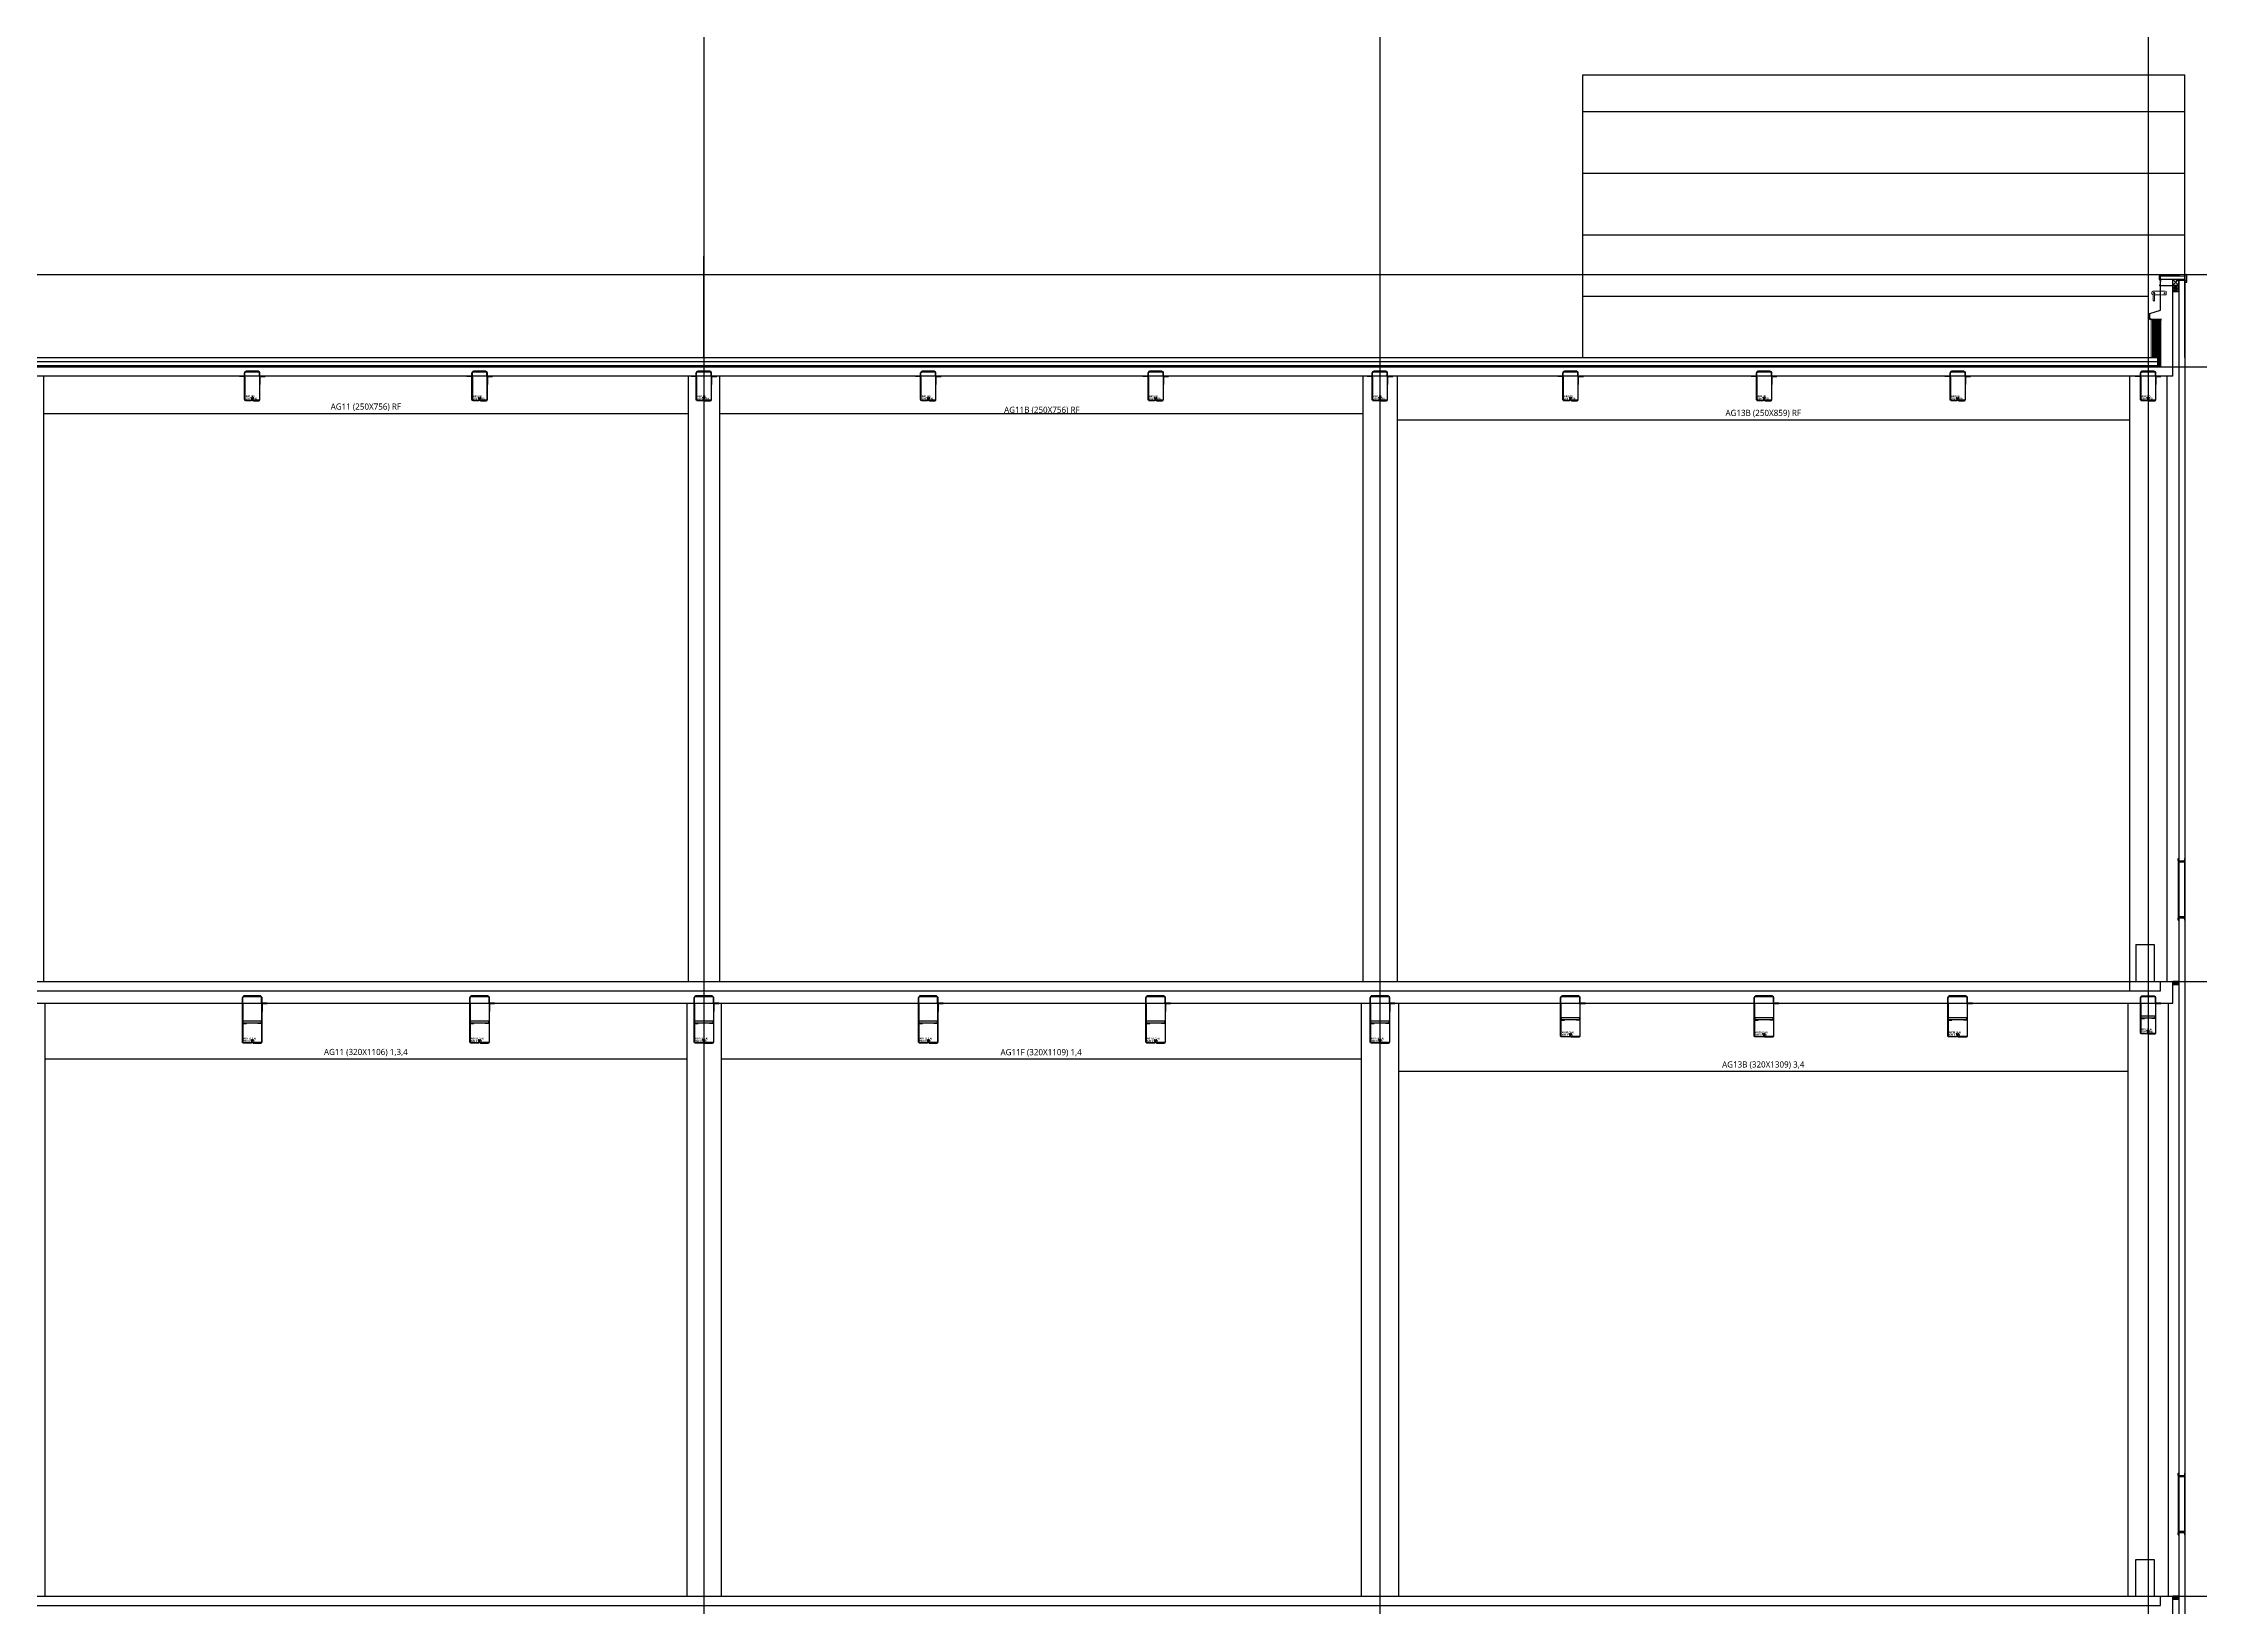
# Model space of a CAD drawing. Header units: millimetres. Extents: x -39468 to 212532, y -94717 to 83483.
# Drawn here: x 62749 to 97858, y 27811 to 53266 of the extents above; entities that cross this region are included whole.
import ezdxf
from ezdxf.enums import TextEntityAlignment as Align

# ---------------------------------------------------------------- set-up
doc = ezdxf.new("R2010")
doc.units = ezdxf.units.MM
doc.header["$LTSCALE"] = 300
doc.header["$MEASUREMENT"] = 0
for name, pattern in [('HID', [2, 1.1, -0.9]), ('HIDDEN', [0.375, 0.25, -0.125]), ('XR-단면도$0$HID', [2, 1.1, -0.9]), ('주단면도-1$0$HID', [2, 1.1, -0.9]), ('주단면도-1$0$STD_CENTER', [66, 60, -2, 2, -2])]:
    doc.linetypes.add(name, pattern=pattern)
doc.layers.get('0').update_dxf_attribs({"linetype": 'CONTINUOUS'})
for name, color, linetype in [('##좌굴방지', 6, 'CONTINUOUS'), ('A-CONC-LIN1', 2, 'CONTINUOUS'), ('A-SECT-LOUVER', 4, 'CONTINUOUS'), ('A-SECT-MATR2', 6, 'CONTINUOUS'), ('A-XXXX-SOLD', 252, 'CONTINUOUS'), ('SECT1', 2, 'CONTINUOUS'), ('주단면도-1$0$A-ELEV-LIN3', 8, 'CONTINUOUS'), ('주단면도-1$0$A-FIN-TYP1', 6, 'CONTINUOUS'), ('주단면도-1$0$A-FLOR-GW', 6, 'CONTINUOUS'), ('주단면도-1$0$A-SECT-ELEV', 8, 'CONTINUOUS'), ('주단면도-1$0$A-ST-AXIS-CEN', 252, '주단면도-1$0$STD_CENTER'), ('주단면도-1$0$A-ST-CONC', 2, 'CONTINUOUS'), ('주단면도-1$0$HID', 7, '주단면도-1$0$HID')]:
    doc.layers.add(name, color=color, linetype=linetype)
for name, color, linetype, lineweight in [('A-CONC-LIN2', 7, 'CONTINUOUS', 25), ('A-ELEV-LIN2', 7, 'CONTINUOUS', 25), ('A-SECT-LIN2', 6, 'CONTINUOUS', 20), ('A-WAXM-BLOC', 3, 'CONTINUOUS', 25), ('A-WAXM-PANL', 6, 'CONTINUOUS', 20), ('A-XXXX-COAT', 8, 'CONTINUOUS', 18), ('A-XXXX-FIN2', 6, 'CONTINUOUS', 20), ('A-XXXX-HATC', 8, 'CONTINUOUS', 18), ('A-XXXX-HID', 8, 'HIDDEN', 18), ('A-XXXX-INSL2', 8, 'CONTINUOUS', 18), ('A-XXXX-STL', 3, 'CONTINUOUS', 25), ('A-XXXX-WAT1', 9, 'HID', 20), ('XR-단면도$0$A-DWXK-OPEN', 1, 'XR-단면도$0$HID', 15), ('XR-단면도$0$A-SECT-LIN2', 6, 'CONTINUOUS', 20), ('XR-단면도$0$A-SECT-LIN3', 255, 'CONTINUOUS', 18)]:
    doc.layers.add(name, color=color, linetype=linetype, lineweight=lineweight)
doc.layers.add('A-XXXX-NPLT', color=144, linetype='CONTINUOUS', lineweight=15, plot=False)
doc.layers.add('Defpoint', color=161, linetype='CONTINUOUS', plot=False)
doc.styles.get("Standard").update_dxf_attribs({"font": 'NanumGothicBold.ttf'})
doc.styles.add('맑은고딕', font='malgun.ttf')
pattern_1 = [(45, (-26656.6069, -1604.5902), (-0.25, 0.25), [])]
pattern_2 = [(45, (-26621.6069, -1604.5902), (-0.25, 0.25), [])]
pattern_3 = [(45, (-1421.6069, -6890.6264), (-0.25, 0.25), [])]
pattern_4 = [(45, (-6816.6069, -6884.5902), (-0.25, 0.25), [])]

# ---------------------------------------------------------------- blocks, each defined once
blk = doc.blocks.new('A$C1e6bed7d')
at = {"layer": 'A-SECT-LOUVER'}
for p, q in [((-18, -1380), (-18, -487)), ((89, -1380), (89, -487))]:
    blk.add_line(p, q, dxfattribs=at)
for points in [[(0, -468, 0.414214), (1, -467, 0.414214), (0, -467), (-15, -467), (-15, -435, 2.252934), (-17, -436), (-17, -467), (-18, -467), (-18, -487), (-5, -487), (-5, -486), (-4, -487), (8, -487), (9, -486), (9, -487), (35, -487), (62, -487), (62, -486), (62, -487), (75, -487), (75, -486), (76, -487), (89, -487), (89, -468), (94, -468), (94, -434, 0.414214), (94, -433), (90, -433, 0.290922), (90, -434), (87, -439, 1), (89, -440), (91, -435, -0.290922), (91, -435), (92, -435, -0.414214), (93, -435), (93, -467), (71, -467, 0.414214), (70, -467, 0.414214), (71, -468), (87, -468), (87, -478), (75, -478, 0.414214), (74, -479, 0.414214), (75, -480), (87, -480), (87, -485), (35, -485), (-16, -485), (-16, -480), (-4, -480, 0.414214), (-3, -479), (-3, -479), (-3, -479, 0.414214), (-4, -478), (-16, -478), (-16, -468)], [(0, -1399, -0.414214), (1, -1399, -0.414214), (0, -1400), (-15, -1400), (-15, -1432, -2.252934), (-17, -1431), (-17, -1400), (-18, -1400), (-18, -1380), (-5, -1380), (-5, -1381), (-4, -1380), (8, -1380), (9, -1381), (9, -1380), (35, -1380), (62, -1380), (62, -1381), (62, -1380), (75, -1380), (75, -1381), (76, -1380), (89, -1380), (89, -1399), (94, -1399), (94, -1433, -0.414214), (94, -1433), (90, -1433, -0.290922), (90, -1433), (87, -1428, -1), (89, -1427), (91, -1432, 0.290922), (91, -1432), (92, -1432, 0.414214), (93, -1431), (93, -1400), (71, -1400, -0.414214), (70, -1399, -0.414214), (71, -1399), (87, -1399), (87, -1388), (75, -1388, -0.414214), (74, -1388, -0.414214), (75, -1387), (87, -1387), (87, -1382), (35, -1382), (-16, -1382), (-16, -1387), (-4, -1387, -0.414214), (-3, -1388), (-3, -1388), (-3, -1388, -0.414214), (-4, -1388), (-16, -1388), (-16, -1399)]]:
    blk.add_lwpolyline(points, format="xyb", close=True, dxfattribs=at)
at = {"layer": 'A-SECT-MATR2'}
for p, q in [((86, -467), (-14, -467)), ((-14, -1400), (86, -1400))]:
    blk.add_line(p, q, dxfattribs=at)
blk = doc.blocks.new('G$C3FEEC3B0')
h = blk.add_hatch()
h.set_pattern_fill('ANSI31', color=252, scale=0.1, angle=45, style=0)
h.set_pattern_definition(pattern_1)
h.paths.add_polyline_path([(84, 495), (84, 545), (90, 545), (90, 495)])
h = blk.add_hatch()
h.set_pattern_fill('ANSI31', color=252, scale=0.1, angle=45, style=0)
h.set_pattern_definition(pattern_1)
h.paths.add_polyline_path([(184, 610), (234, 610), (234, 604), (184, 604)])
h = blk.add_hatch()
h.set_pattern_fill('ANSI31', color=252, scale=0.1, angle=45, style=0)
h.set_pattern_definition(pattern_1)
h.paths.add_polyline_path([(334, 495), (334, 545), (328, 545), (328, 495)])
at = {"layer": '##좌굴방지'}
for points in [[(328, 253), (90, 253), (90, 247), (150, 247), (150, 253)], [(98, 253), (98, 293), (320, 293), (320, 253)], [(328, 253), (328, 247), (268, 247), (268, 253)]]:
    blk.add_lwpolyline(points, dxfattribs=at)
at = {"color": 2, "linetype": 'Continuous'}
for p, q in [((84, 495), (84, 589)), ((84, 495), (90, 495)), ((90, 495), (90, 589)), ((105, 610), (313, 610)), ((105, 604), (313, 604)), ((328, 495), (328, 589)), ((334, 495), (328, 495)), ((334, 495), (334, 589))]:
    blk.add_line(p, q, dxfattribs=at)
at = {"color": 7, "linetype": 'Continuous'}
blk.add_line((84, 475), (84, 365), dxfattribs=at)
at = {"color": 3, "linetype": 'Continuous'}
for p, q in [((109, 610), (109, 616)), ((109, 616), (309, 616)), ((109, 610), (309, 610)), ((309, 610), (309, 616))]:
    blk.add_line(p, q, dxfattribs=at)
at = {"color": 252, "linetype": 'Continuous'}
blk.add_line((346, 500), (334, 500), dxfattribs=at)
at = {"color": 2, "linetype": 'Continuous'}
for points in [[(191, 54), (196, 56), (208, 24, -0.520567), (191, 0), (102, 0, -0.414214), (84, 18), (84, 480, 0.413373), (70, 494), (0, 494), (0, 500), (70, 500, -0.413938), (90, 480), (90, 18, 0.414214), (102, 6), (191, 6, 0.520567), (202, 22)], [(227, 54), (222, 56), (210, 24, 0.520567), (227, 0), (316, 0, 0.414214), (334, 18), (334, 480, -0.413373), (348, 494), (418, 494), (418, 500), (348, 500, 0.413938), (328, 480), (328, 18, -0.414214), (316, 6), (227, 6, -0.520567), (216, 22)]]:
    blk.add_lwpolyline(points, format="xyb", close=True, dxfattribs=at)
for centre, radius, start, end in [((105, 589), 21, 90, 180), ((105, 589), 15, 90, 180), ((313, 589), 21, 0, 90), ((313, 589), 15, 0, 90)]:
    blk.add_arc(centre, radius, start, end, dxfattribs=at)
at = {"layer": 'Defpoint', "linetype": 'Continuous'}
for s, p in [('AG2 (3,4)', (102, 73)), ('320 X 700', (102, 33))]:
    blk.add_text(s, height=30, dxfattribs=at).set_placement(p, align=Align.MIDDLE_LEFT)
blk = doc.blocks.new('G$C51E5C710')
h = blk.add_hatch()
h.set_pattern_fill('ANSI31', color=252, scale=0.1, angle=45, style=0)
h.set_pattern_definition(pattern_2)
h.paths.add_polyline_path([(219, 760), (269, 760), (269, 754), (219, 754)])
h = blk.add_hatch()
h.set_pattern_fill('ANSI31', color=252, scale=0.1, angle=45, style=0)
h.set_pattern_definition(pattern_2)
h.paths.add_polyline_path([(84, 645), (84, 695), (90, 695), (90, 645)])
h = blk.add_hatch()
h.set_pattern_fill('ANSI31', color=252, scale=0.1, angle=45, style=0)
h.set_pattern_definition(pattern_2)
h.paths.add_polyline_path([(404, 645), (404, 695), (398, 695), (398, 645)])
at = {"layer": '##좌굴방지'}
for points in [[(98, 322), (98, 362), (390, 362), (390, 322)], [(398, 322), (90, 322), (90, 316), (150, 316), (150, 322)], [(398, 322), (398, 316), (338, 316), (338, 322)]]:
    blk.add_lwpolyline(points, dxfattribs=at)
at = {"color": 2, "linetype": 'Continuous'}
for p, q in [((84, 645), (84, 739)), ((90, 645), (90, 739)), ((105, 760), (383, 760)), ((105, 754), (383, 754)), ((398, 645), (398, 739)), ((404, 645), (404, 739)), ((84, 645), (90, 645)), ((404, 645), (398, 645))]:
    blk.add_line(p, q, dxfattribs=at)
at = {"color": 3, "linetype": 'Continuous'}
for p, q in [((109, 760), (109, 772)), ((109, 772), (379, 772)), ((109, 760), (379, 760)), ((379, 760), (379, 772))]:
    blk.add_line(p, q, dxfattribs=at)
at = {"color": 7, "linetype": 'Continuous'}
for p, q in [((84, 625), (84, 515)), ((404, 625), (404, 515))]:
    blk.add_line(p, q, dxfattribs=at)
at = {"color": 2, "linetype": 'Continuous'}
for points in [[(226, 54), (231, 56), (243, 24, -0.520567), (226, 0), (102, 0, -0.414214), (84, 18), (84, 630, 0.413373), (70, 644), (0, 644), (0, 650), (70, 650, -0.413938), (90, 630), (90, 18, 0.414214), (102, 6), (226, 6, 0.520567), (237, 22)], [(262, 54), (257, 56), (245, 24, 0.520567), (262, 0), (386, 0, 0.414214), (404, 18), (404, 630, -0.413373), (418, 644), (488, 644), (488, 650), (418, 650, 0.413938), (398, 630), (398, 18, -0.414214), (386, 6), (262, 6, -0.520567), (251, 22)]]:
    blk.add_lwpolyline(points, format="xyb", close=True, dxfattribs=at)
for centre, radius, start, end in [((105, 739), 21, 90, 180), ((105, 739), 15, 90, 180), ((383, 739), 21, 0, 90), ((383, 739), 15, 0, 90)]:
    blk.add_arc(centre, radius, start, end, dxfattribs=at)
at = {"layer": 'Defpoint', "linetype": 'Continuous'}
for s, p in [('AG1 (1,3,4)', (102, 73)), ('320 X 850', (102, 33))]:
    blk.add_text(s, height=30, dxfattribs=at).set_placement(p, align=Align.MIDDLE_LEFT)
blk = doc.blocks.new('G$CB9E1FDCA')
h = blk.add_hatch()
h.set_pattern_fill('ANSI31', color=252, scale=0.1, angle=45, style=0)
h.set_pattern_definition(pattern_2)
h.paths.add_polyline_path([(219, 760), (269, 760), (269, 754), (219, 754)])
h = blk.add_hatch()
h.set_pattern_fill('ANSI31', color=252, scale=0.1, angle=45, style=0)
h.set_pattern_definition(pattern_2)
h.paths.add_polyline_path([(84, 645), (84, 695), (90, 695), (90, 645)])
h = blk.add_hatch()
h.set_pattern_fill('ANSI31', color=252, scale=0.1, angle=45, style=0)
h.set_pattern_definition(pattern_2)
h.paths.add_polyline_path([(404, 645), (404, 695), (398, 695), (398, 645)])
at = {"layer": '##좌굴방지', "elevation": 103000}
for points in [[(98, 322), (98, 362), (390, 362), (390, 322)], [(398, 322), (90, 322), (90, 316), (150, 316), (150, 322)], [(398, 322), (398, 316), (338, 316), (338, 322)]]:
    blk.add_lwpolyline(points, dxfattribs=at)
at = {"color": 2, "linetype": 'Continuous'}
for p, q in [((84, 645, 103000), (84, 739, 103000)), ((90, 645, 103000), (90, 739, 103000)), ((105, 760, 103000), (383, 760, 103000)), ((105, 754, 103000), (383, 754, 103000)), ((398, 645, 103000), (398, 739, 103000)), ((404, 645, 103000), (404, 739, 103000)), ((84, 645, 103000), (90, 645, 103000)), ((404, 645, 103000), (398, 645, 103000))]:
    blk.add_line(p, q, dxfattribs=at)
at = {"color": 3, "linetype": 'Continuous'}
for p, q in [((109, 760, 103000), (109, 772, 103000)), ((109, 772, 103000), (379, 772, 103000)), ((109, 760, 103000), (379, 760, 103000)), ((379, 760, 103000), (379, 772, 103000))]:
    blk.add_line(p, q, dxfattribs=at)
at = {"color": 7, "linetype": 'Continuous'}
for p, q in [((84, 625, 103000), (84, 515, 103000)), ((404, 625, 103000), (404, 515, 103000))]:
    blk.add_line(p, q, dxfattribs=at)
at = {"color": 2, "linetype": 'Continuous', "elevation": 103000}
for points in [[(226, 54), (231, 56), (243, 24, -0.520567), (226, 0), (102, 0, -0.414214), (84, 18), (84, 630, 0.413373), (70, 644), (0, 644), (0, 650), (70, 650, -0.413938), (90, 630), (90, 18, 0.414214), (102, 6), (226, 6, 0.520567), (237, 22)], [(262, 54), (257, 56), (245, 24, 0.520567), (262, 0), (386, 0, 0.414214), (404, 18), (404, 630, -0.413373), (418, 644), (488, 644), (488, 650), (418, 650, 0.413938), (398, 630), (398, 18, -0.414214), (386, 6), (262, 6, -0.520567), (251, 22)]]:
    blk.add_lwpolyline(points, format="xyb", close=True, dxfattribs=at)
at = {"color": 2, "linetype": 'Continuous'}
for centre, radius, start, end in [((105, 739, 103000), 21, 90, 180), ((105, 739, 103000), 15, 90, 180), ((383, 739, 103000), 21, 0, 90), ((383, 739, 103000), 15, 0, 90)]:
    blk.add_arc(centre, radius, start, end, dxfattribs=at)
at = {"layer": 'Defpoint', "linetype": 'Continuous'}
for s, p in [('AB1 (1,3,4)', (102, 73, 103000)), ('320 X 850', (102, 33, 103000))]:
    blk.add_text(s, height=30, dxfattribs=at).set_placement(p, align=Align.MIDDLE_LEFT)
blk = doc.blocks.new('G$C1F69FF1D')
h = blk.add_hatch()
h.set_pattern_fill('ANSI31', color=252, scale=0.1, angle=45, style=0)
h.set_pattern_definition(pattern_3)
h.paths.add_polyline_path([(84, 545), (84, 595), (90, 595), (90, 545)])
h = blk.add_hatch()
h.set_pattern_fill('ANSI31', color=252, scale=0.1, angle=45, style=0)
h.set_pattern_definition(pattern_3)
h.paths.add_polyline_path([(219, 660), (269, 660), (269, 654), (219, 654)])
h = blk.add_hatch()
h.set_pattern_fill('ANSI31', color=252, scale=0.1, angle=45, style=0)
h.set_pattern_definition(pattern_3)
h.paths.add_polyline_path([(404, 545), (404, 595), (398, 595), (398, 545)])
at = {"layer": '##좌굴방지'}
for points in [[(398, 277), (90, 277), (90, 271), (150, 271), (150, 277)], [(98, 277), (98, 317), (390, 317), (390, 277)], [(398, 277), (398, 271), (338, 271), (338, 277)]]:
    blk.add_lwpolyline(points, dxfattribs=at)
at = {"color": 2, "linetype": 'Continuous'}
for p, q in [((84, 545), (84, 639)), ((84, 545), (90, 545)), ((90, 545), (90, 639)), ((105, 660), (383, 660)), ((105, 654), (383, 654)), ((398, 545), (398, 639)), ((404, 545), (398, 545)), ((404, 545), (404, 639))]:
    blk.add_line(p, q, dxfattribs=at)
at = {"color": 7, "linetype": 'Continuous'}
blk.add_line((84, 525), (84, 415), dxfattribs=at)
at = {"color": 3, "linetype": 'Continuous'}
for p, q in [((109, 660), (109, 672)), ((109, 672), (379, 672)), ((109, 660), (379, 660)), ((379, 660), (379, 672))]:
    blk.add_line(p, q, dxfattribs=at)
at = {"color": 2, "linetype": 'Continuous'}
for points in [[(226, 54), (231, 56), (243, 24, -0.520567), (226, 0), (102, 0, -0.414214), (84, 18), (84, 530, 0.413373), (70, 544), (0, 544), (0, 550), (70, 550, -0.413938), (90, 530), (90, 18, 0.414214), (102, 6), (226, 6, 0.520567), (237, 22)], [(262, 54), (257, 56), (245, 24, 0.520567), (262, 0), (386, 0, 0.414214), (404, 18), (404, 530, -0.413373), (418, 544), (488, 544), (488, 550), (418, 550, 0.413938), (398, 530), (398, 18, -0.414214), (386, 6), (262, 6, -0.520567), (251, 22)]]:
    blk.add_lwpolyline(points, format="xyb", close=True, dxfattribs=at)
for centre, radius, start, end in [((105, 639), 21, 90, 180), ((105, 639), 15, 90, 180), ((383, 639), 21, 0, 90), ((383, 639), 15, 0, 90)]:
    blk.add_arc(centre, radius, start, end, dxfattribs=at)
at = {"layer": 'Defpoint', "linetype": 'Continuous'}
for s, p in [('AB3B (3,4)', (102, 73)), ('320 X 750', (102, 33))]:
    blk.add_text(s, height=30, dxfattribs=at).set_placement(p, align=Align.MIDDLE_LEFT)
blk = doc.blocks.new('G$C07EA05F8')
h = blk.add_hatch()
h.set_pattern_fill('ANSI31', color=252, scale=0.1, angle=45, style=0)
h.set_pattern_definition(pattern_4)
h.paths.add_polyline_path([(84, 394), (84, 429), (90, 429), (90, 394)])
h = blk.add_hatch()
h.set_pattern_fill('ANSI31', color=252, scale=0.1, angle=45, style=0)
h.set_pattern_definition(pattern_4)
h.paths.add_polyline_path([(184, 475), (234, 475), (234, 469), (184, 469)])
h = blk.add_hatch()
h.set_pattern_fill('ANSI31', color=252, scale=0.1, angle=45, style=0)
h.set_pattern_definition(pattern_4)
h.paths.add_polyline_path([(334, 394), (334, 429), (328, 429), (328, 394)])
at = {"color": 2, "linetype": 'Continuous'}
for p, q in [((84, 394), (84, 454)), ((84, 394), (90, 394)), ((90, 394), (90, 454)), ((105, 475), (313, 475)), ((105, 469), (313, 469)), ((328, 394), (328, 454)), ((334, 394), (328, 394)), ((334, 394), (334, 454))]:
    blk.add_line(p, q, dxfattribs=at)
at = {"color": 7, "linetype": 'Continuous'}
for p, q in [((84, 375), (84, 265)), ((334, 375), (334, 265))]:
    blk.add_line(p, q, dxfattribs=at)
at = {"color": 3, "linetype": 'Continuous'}
for p, q in [((109, 475), (109, 487)), ((109, 487), (309, 487)), ((109, 475), (309, 475)), ((309, 475), (309, 487))]:
    blk.add_line(p, q, dxfattribs=at)
at = {"color": 2, "linetype": 'Continuous'}
for points in [[(191, 54), (196, 56), (208, 24, -0.520567), (191, 0), (102, 0, -0.414214), (84, 18), (84, 380, 0.413373), (70, 394), (0, 394), (0, 400), (70, 400, -0.413938), (90, 380), (90, 18, 0.414214), (102, 6), (191, 6, 0.520567), (202, 22)], [(227, 54), (222, 56), (210, 24, 0.520567), (227, 0), (316, 0, 0.414214), (334, 18), (334, 380, -0.413373), (348, 394), (418, 394), (418, 400), (348, 400, 0.413938), (328, 380), (328, 18, -0.414214), (316, 6), (227, 6, -0.520567), (216, 22)]]:
    blk.add_lwpolyline(points, format="xyb", close=True, dxfattribs=at)
for centre, radius, start, end in [((105, 454), 21, 90, 180), ((105, 454), 15, 90, 180), ((313, 454), 21, 0, 90), ((313, 454), 15, 0, 90)]:
    blk.add_arc(centre, radius, start, end, dxfattribs=at)
at = {"layer": 'Defpoint', "linetype": 'Continuous'}
for s, p in [('AB3 (R)', (102, 73)), ('250 X 550', (102, 33))]:
    blk.add_text(s, height=30, dxfattribs=at).set_placement(p, align=Align.MIDDLE_LEFT)
blk = doc.blocks.new('G$C8B3D072B')
h = blk.add_hatch()
h.set_pattern_fill('ANSI31', color=252, scale=0.1, angle=45, style=0)
h.set_pattern_definition(pattern_4)
h.paths.add_polyline_path([(84, 394), (84, 429), (90, 429), (90, 394)])
h = blk.add_hatch()
h.set_pattern_fill('ANSI31', color=252, scale=0.1, angle=45, style=0)
h.set_pattern_definition(pattern_4)
h.paths.add_polyline_path([(184, 475), (234, 475), (234, 469), (184, 469)])
h = blk.add_hatch()
h.set_pattern_fill('ANSI31', color=252, scale=0.1, angle=45, style=0)
h.set_pattern_definition(pattern_4)
h.paths.add_polyline_path([(334, 394), (334, 429), (328, 429), (328, 394)])
at = {"color": 2, "linetype": 'Continuous'}
for p, q in [((84, 394), (84, 454)), ((84, 394), (90, 394)), ((90, 394), (90, 454)), ((105, 475), (313, 475)), ((105, 469), (313, 469)), ((328, 394), (328, 454)), ((334, 394), (328, 394)), ((334, 394), (334, 454))]:
    blk.add_line(p, q, dxfattribs=at)
at = {"color": 7, "linetype": 'Continuous'}
for p, q in [((84, 375), (84, 265)), ((334, 375), (334, 265))]:
    blk.add_line(p, q, dxfattribs=at)
at = {"color": 3, "linetype": 'Continuous'}
for p, q in [((109, 475), (109, 487)), ((109, 487), (309, 487)), ((109, 475), (309, 475)), ((309, 475), (309, 487))]:
    blk.add_line(p, q, dxfattribs=at)
at = {"color": 2, "linetype": 'Continuous'}
for points in [[(191, 54), (196, 56), (208, 24, -0.520567), (191, 0), (102, 0, -0.414214), (84, 18), (84, 380, 0.413373), (70, 394), (0, 394), (0, 400), (70, 400, -0.413938), (90, 380), (90, 18, 0.414214), (102, 6), (191, 6, 0.520567), (202, 22)], [(227, 54), (222, 56), (210, 24, 0.520567), (227, 0), (316, 0, 0.414214), (334, 18), (334, 380, -0.413373), (348, 394), (418, 394), (418, 400), (348, 400, 0.413938), (328, 380), (328, 18, -0.414214), (316, 6), (227, 6, -0.520567), (216, 22)]]:
    blk.add_lwpolyline(points, format="xyb", close=True, dxfattribs=at)
for centre, radius, start, end in [((105, 454), 21, 90, 180), ((105, 454), 15, 90, 180), ((313, 454), 21, 0, 90), ((313, 454), 15, 0, 90)]:
    blk.add_arc(centre, radius, start, end, dxfattribs=at)
at = {"layer": 'Defpoint', "linetype": 'Continuous'}
for s, p in [('AG1 (R)', (102, 73)), ('250 X 550', (102, 33))]:
    blk.add_text(s, height=30, dxfattribs=at).set_placement(p, align=Align.MIDDLE_LEFT)
blk = doc.blocks.new('G$CA365F6F6')
h = blk.add_hatch()
h.set_pattern_fill('ANSI31', color=252, scale=0.1, angle=45, style=0)
h.set_pattern_definition(pattern_4)
h.paths.add_polyline_path([(84, 394), (84, 429), (90, 429), (90, 394)])
h = blk.add_hatch()
h.set_pattern_fill('ANSI31', color=252, scale=0.1, angle=45, style=0)
h.set_pattern_definition(pattern_4)
h.paths.add_polyline_path([(184, 475), (234, 475), (234, 469), (184, 469)])
h = blk.add_hatch()
h.set_pattern_fill('ANSI31', color=252, scale=0.1, angle=45, style=0)
h.set_pattern_definition(pattern_4)
h.paths.add_polyline_path([(334, 394), (334, 429), (328, 429), (328, 394)])
at = {"color": 2, "linetype": 'Continuous'}
for p, q in [((84, 394), (84, 454)), ((84, 394), (90, 394)), ((90, 394), (90, 454)), ((105, 475), (313, 475)), ((105, 469), (313, 469)), ((328, 394), (328, 454)), ((334, 394), (328, 394)), ((334, 394), (334, 454))]:
    blk.add_line(p, q, dxfattribs=at)
at = {"color": 7, "linetype": 'Continuous'}
for p, q in [((84, 375), (84, 265)), ((334, 375), (334, 265))]:
    blk.add_line(p, q, dxfattribs=at)
at = {"color": 3, "linetype": 'Continuous'}
for p, q in [((109, 475), (109, 487)), ((109, 487), (309, 487)), ((109, 475), (309, 475)), ((309, 475), (309, 487))]:
    blk.add_line(p, q, dxfattribs=at)
at = {"color": 2, "linetype": 'Continuous'}
for points in [[(191, 54), (196, 56), (208, 24, -0.520567), (191, 0), (102, 0, -0.414214), (84, 18), (84, 380, 0.413373), (70, 394), (0, 394), (0, 400), (70, 400, -0.413938), (90, 380), (90, 18, 0.414214), (102, 6), (191, 6, 0.520567), (202, 22)], [(227, 54), (222, 56), (210, 24, 0.520567), (227, 0), (316, 0, 0.414214), (334, 18), (334, 380, -0.413373), (348, 394), (418, 394), (418, 400), (348, 400, 0.413938), (328, 380), (328, 18, -0.414214), (316, 6), (227, 6, -0.520567), (216, 22)]]:
    blk.add_lwpolyline(points, format="xyb", close=True, dxfattribs=at)
for centre, radius, start, end in [((105, 454), 21, 90, 180), ((105, 454), 15, 90, 180), ((313, 454), 21, 0, 90), ((313, 454), 15, 0, 90)]:
    blk.add_arc(centre, radius, start, end, dxfattribs=at)
at = {"layer": 'Defpoint', "linetype": 'Continuous'}
for s, p in [('AG2 (R)', (102, 73)), ('250 X 550', (102, 33))]:
    blk.add_text(s, height=30, dxfattribs=at).set_placement(p, align=Align.MIDDLE_LEFT)
blk = doc.blocks.new('G$C184AC5AF')
h = blk.add_hatch()
h.set_pattern_fill('ANSI31', color=252, scale=0.1, angle=45, style=0)
h.set_pattern_definition(pattern_4)
h.paths.add_polyline_path([(84, 394), (84, 429), (90, 429), (90, 394)])
h = blk.add_hatch()
h.set_pattern_fill('ANSI31', color=252, scale=0.1, angle=45, style=0)
h.set_pattern_definition(pattern_4)
h.paths.add_polyline_path([(184, 475), (234, 475), (234, 469), (184, 469)])
h = blk.add_hatch()
h.set_pattern_fill('ANSI31', color=252, scale=0.1, angle=45, style=0)
h.set_pattern_definition(pattern_4)
h.paths.add_polyline_path([(334, 394), (334, 429), (328, 429), (328, 394)])
at = {"color": 2, "linetype": 'Continuous'}
for p, q in [((84, 394), (84, 454)), ((84, 394), (90, 394)), ((90, 394), (90, 454)), ((105, 475), (313, 475)), ((105, 469), (313, 469)), ((328, 394), (328, 454)), ((334, 394), (328, 394)), ((334, 394), (334, 454))]:
    blk.add_line(p, q, dxfattribs=at)
at = {"color": 7, "linetype": 'Continuous'}
for p, q in [((84, 375), (84, 265)), ((334, 375), (334, 265))]:
    blk.add_line(p, q, dxfattribs=at)
at = {"color": 3, "linetype": 'Continuous'}
for p, q in [((109, 475), (109, 487)), ((109, 487), (309, 487)), ((109, 475), (309, 475)), ((309, 475), (309, 487))]:
    blk.add_line(p, q, dxfattribs=at)
at = {"color": 2, "linetype": 'Continuous'}
for points in [[(191, 54), (196, 56), (208, 24, -0.520567), (191, 0), (102, 0, -0.414214), (84, 18), (84, 380, 0.413373), (70, 394), (0, 394), (0, 400), (70, 400, -0.413938), (90, 380), (90, 18, 0.414214), (102, 6), (191, 6, 0.520567), (202, 22)], [(227, 54), (222, 56), (210, 24, 0.520567), (227, 0), (316, 0, 0.414214), (334, 18), (334, 380, -0.413373), (348, 394), (418, 394), (418, 400), (348, 400, 0.413938), (328, 380), (328, 18, -0.414214), (316, 6), (227, 6, -0.520567), (216, 22)]]:
    blk.add_lwpolyline(points, format="xyb", close=True, dxfattribs=at)
for centre, radius, start, end in [((105, 454), 21, 90, 180), ((105, 454), 15, 90, 180), ((313, 454), 21, 0, 90), ((313, 454), 15, 0, 90)]:
    blk.add_arc(centre, radius, start, end, dxfattribs=at)
at = {"layer": 'Defpoint', "linetype": 'Continuous'}
for s, p in [('AB1 (R)', (102, 73)), ('250 X 550', (102, 33))]:
    blk.add_text(s, height=30, dxfattribs=at).set_placement(p, align=Align.MIDDLE_LEFT)

msp = doc.modelspace()

# ---------------------------------------------------------------- hatches: boundary and pattern name
at = {"transparency": 33554687}
h = msp.add_hatch(dxfattribs=at)
h.set_pattern_fill('ANSI31', color=256, scale=100)
h.set_pattern_definition([(45, (-682151.384, 1326049.755), (-8.83883476, 8.83883476), [])])
h.paths.add_polyline_path([(97400, 38000), (97400, 37950), (97500, 37950), (97500, 38000)])
h = msp.add_hatch(dxfattribs=at)
h.set_pattern_fill('ANSI31', color=256, scale=100)
h.set_pattern_definition([(45, (-682151.384, 1316049.755), (-8.83883476, 8.83883476), [])])
h.paths.add_polyline_path([(97400, 28000), (97400, 27950), (97500, 27950), (97500, 28000)])
at = {"layer": 'A-XXXX-HATC'}
h = msp.add_hatch(dxfattribs=at)
h.set_pattern_fill('ANSI37', color=256, scale=100, angle=180)
h.set_pattern_definition([(45, (-235600.548, -112190), (-8.83883476, 8.83883476), []), (135, (-235600.548, -112190), (-8.83883476, -8.83883476), [])])
h.paths.add_polyline_path([(97160, 48020), (97160, 48150), (97180, 48150), (97180, 48038), (97162, 48020)])
at = {"layer": 'A-XXXX-SOLD'}
h = msp.add_hatch(dxfattribs=at)
h.set_pattern_fill('ANSI31', color=256, scale=5, angle=180)
h.set_pattern_definition([(45, (-320197.443, -276190), (-11.22532015, 11.22532015), [])])
h.paths.add_polyline_path([(97070, 48770), (97160, 48770), (97160, 48150), (97070, 48150)])

# ---------------------------------------------------------------- linework, layer by layer
for p, q in [((62754, 47850, 103000), (62754, 38000, 103000)), ((73246, 47850, 103000), (73246, 38000, 103000)), ((73754, 47850, 103000), (73754, 38000, 103000)), ((84221, 47850, 103000), (84221, 38000, 103000)), ((84779, 47850, 103000), (84779, 38000, 103000)), ((96696, 47850, 103000), (96696, 37850, 103000)), ((97304, 47850, 103000), (97304, 38000, 103000)), ((62754, 47244), (73246, 47244)), ((73754, 47244), (84221, 47244)), ((62779, 37650), (62779, 28000)), ((73221, 37650), (73221, 28000)), ((73779, 37650), (73779, 28000)), ((84196, 37650), (84196, 28000)), ((84804, 37650), (84804, 28000)), ((96671, 37650), (96671, 28000)), ((97329, 37650), (97329, 28000)), ((84804, 36541), (96671, 36541))]:
    msp.add_line(p, q)
for points in [[(97400, 38000), (97400, 37950), (97500, 37950), (97500, 38000)], [(97400, 28000), (97400, 27950), (97500, 27950), (97500, 28000)]]:
    msp.add_lwpolyline(points, close=True)
at = {"layer": 'A-CONC-LIN1'}
for p, q in [((97030, 48870), (97200, 48920)), ((97030, 48770), (97030, 48870)), ((97040, 48770), (97030, 48770)), ((97050, 48775), (97040, 48775)), ((97040, 48775), (97040, 48770)), ((97050, 48770), (97050, 48775)), ((97220, 48770), (97050, 48770)), ((97200, 48760), (97220, 48770)), ((97200, 48000), (97200, 48760))]:
    msp.add_line(p, q, dxfattribs=at)
at = {"layer": 'A-CONC-LIN2'}
msp.add_line((97160, 48020), (97160, 48150), dxfattribs=at)
at = {"layer": 'A-ELEV-LIN2'}
for p, q in [((84779, 47141), (96696, 47141)), ((62779, 36744), (73221, 36744)), ((73779, 36741), (84196, 36741))]:
    msp.add_line(p, q, dxfattribs=at)
at = {"layer": 'A-SECT-LIN2'}
for p, q in [((97200, 49170), (97104, 49170)), ((97180, 48038), (97180, 48770))]:
    msp.add_line(p, q, dxfattribs=at)
msp.add_lwpolyline([(97085, 49170, -1), (97085, 49230), (97200, 49230)], format="xyb", dxfattribs=at)
msp.add_lwpolyline([(97104, 49200, 1), (97085, 49200), (97085, 49081, 1), (97104, 49081)], format="xyb", close=True, dxfattribs=at)
msp.add_arc((97095, 49200), 12.4, 320.0084, 219.9916, dxfattribs=at)
at = {"layer": 'A-WAXM-BLOC'}
for p, q in [((97070, 48770), (97070, 48150)), ((97070, 48750), (97160, 48750)), ((97070, 48690), (97160, 48690)), ((97070, 48630), (97160, 48630)), ((97070, 48570), (97160, 48570)), ((97070, 48510), (97160, 48510)), ((97160, 48770), (97160, 48150)), ((97070, 48450), (97160, 48450)), ((97070, 48390), (97160, 48390)), ((97070, 48330), (97160, 48330)), ((97070, 48270), (97160, 48270)), ((97070, 48210), (97160, 48210))]:
    msp.add_line(p, q, dxfattribs=at)
at = {"layer": 'A-WAXM-PANL'}
for p, q in [((97200, 49425), (97200, 49475)), ((97200, 49475), (97600, 49475)), ((97600, 49425), (97200, 49425)), ((97600, 49425), (97600, 49475))]:
    msp.add_line(p, q, dxfattribs=at)
at = {"layer": 'A-XXXX-COAT'}
for p, q in [((97198, 49401), (97198, 49401)), ((97198, 49401), (97198, 49401)), ((97198, 49400), (97198, 49401)), ((97198, 49396), (97198, 49400)), ((97208, 49400), (97198, 49400)), ((97198, 49396), (97198, 49395)), ((97198, 49396), (97208, 49396)), ((97198, 49395), (97198, 49395)), ((97198, 49395), (97198, 49395)), ((97208, 49396), (97208, 49400)), ((97457, 49407), (97459, 49410)), ((97460, 49407), (97457, 49407)), ((97457, 49407), (97459, 49405)), ((97459, 49410), (97500, 49410)), ((97463, 49405), (97459, 49405)), ((97500, 49405), (97459, 49405)), ((97460, 49407), (97464, 49410)), ((97466, 49408), (97463, 49405)), ((97464, 49410), (97466, 49408)), ((97467, 49411), (97466, 49410)), ((97467, 49404), (97466, 49405)), ((97500, 49411), (97467, 49411)), ((97500, 49404), (97467, 49404)), ((97500, 49411), (97500, 49404)), ((97500, 49410), (97600, 49410)), ((97500, 49405), (97600, 49405)), ((97592, 49344), (97592, 49347)), ((97592, 49347), (97602, 49347)), ((97602, 49344), (97592, 49344)), ((97600, 49397), (97600, 49417)), ((97602, 49417), (97600, 49417)), ((97602, 49397), (97600, 49397)), ((97602, 49417), (97602, 49397)), ((97603, 49412), (97602, 49412)), ((97602, 49402), (97603, 49402)), ((97602, 49349), (97602, 49348)), ((97602, 49349), (97602, 49349)), ((97602, 49347), (97602, 49349)), ((97602, 49344), (97602, 49347)), ((97602, 49344), (97602, 49342)), ((97602, 49342), (97602, 49343)), ((97602, 49342), (97602, 49342)), ((97603, 49411), (97603, 49412)), ((97603, 49411), (97603, 49403)), ((97608, 49411), (97603, 49411)), ((97608, 49410), (97603, 49410)), ((97608, 49405), (97603, 49405)), ((97603, 49403), (97608, 49403)), ((97603, 49403), (97603, 49403)), ((97608, 49411), (97608, 49410)), ((97608, 49410), (97608, 49409)), ((97608, 49410), (97608, 49410)), ((97608, 49405), (97608, 49409)), ((97608, 49405), (97608, 49404)), ((97608, 49405), (97608, 49405)), ((97608, 49404), (97608, 49404))]:
    msp.add_line(p, q, dxfattribs=at)
for points in [[(97197, 49398), (97197, 49398), (97195, 49398, 0.327973), (97198, 49395), (97198, 49398), (97198, 49401, 0.327973), (97195, 49398)], [(97603, 49346), (97603, 49345), (97605, 49345, -0.327973), (97602, 49343), (97602, 49345), (97602, 49348, -0.327973), (97605, 49346)]]:
    msp.add_lwpolyline(points, format="xyb", close=True, dxfattribs=at)
for points in [[(97208, 49397), (97210, 49397), (97211, 49398), (97210, 49399), (97208, 49399)], [(97592, 49344), (97590, 49344), (97589, 49345), (97590, 49346), (97592, 49346)]]:
    msp.add_lwpolyline(points, dxfattribs=at)
for centre, start, end in [((97603, 49412), 0, 90), ((97603, 49403), 270, 0), ((97608, 49411), 0, 90), ((97608, 49409), 0, 45), ((97608, 49405), 315, 0), ((97608, 49404), 270, 0), ((97608, 49404), 0, 45)]:
    msp.add_arc(centre, 0.5, start, end, dxfattribs=at)
at = {"layer": 'A-XXXX-FIN2'}
msp.add_line((97050, 48770), (97050, 48150), dxfattribs=at)
at = {"layer": 'A-XXXX-HID', "linetype": 'HIDDEN'}
msp.add_lwpolyline([(97200, 49230), (97293, 49230), (97293, 49170), (97200, 49170)], dxfattribs=at)
at = {"layer": 'A-XXXX-HID'}
msp.add_lwpolyline([(97200, 49170), (97200, 49230)], dxfattribs=at)
at = {"layer": 'A-XXXX-HID', "linetype": 'HIDDEN'}
msp.add_circle((97268, 49200), 6.5, dxfattribs=at)
at = {"layer": 'A-XXXX-INSL2'}
for p, q in [((97400, 49225), (97500, 49225)), ((97400, 49220), (97500, 49220)), ((97413, 49325), (97418, 49323)), ((97413, 49275), (97418, 49273)), ((97422, 49313), (97414, 49288)), ((97414, 49288), (97414, 49282)), ((97414, 49282), (97417, 49277)), ((97422, 49263), (97414, 49238)), ((97414, 49238), (97414, 49232)), ((97414, 49232), (97417, 49227)), ((97417, 49277), (97423, 49275)), ((97417, 49227), (97423, 49225)), ((97418, 49323), (97422, 49318)), ((97418, 49273), (97422, 49268)), ((97422, 49318), (97422, 49313)), ((97422, 49268), (97422, 49263)), ((97423, 49275), (97428, 49277)), ((97423, 49225), (97428, 49227)), ((97424, 49318), (97427, 49323)), ((97424, 49313), (97424, 49318)), ((97432, 49288), (97424, 49313)), ((97424, 49268), (97427, 49273)), ((97424, 49263), (97424, 49268)), ((97432, 49238), (97424, 49263)), ((97427, 49323), (97433, 49325)), ((97427, 49273), (97433, 49275)), ((97428, 49277), (97432, 49282)), ((97428, 49227), (97432, 49232)), ((97432, 49282), (97432, 49288)), ((97432, 49232), (97432, 49238)), ((97433, 49325), (97438, 49323)), ((97433, 49275), (97438, 49273)), ((97442, 49313), (97434, 49288)), ((97434, 49288), (97434, 49282)), ((97434, 49282), (97437, 49277)), ((97442, 49263), (97434, 49238)), ((97434, 49238), (97434, 49232)), ((97434, 49232), (97437, 49227)), ((97437, 49277), (97443, 49275)), ((97437, 49227), (97443, 49225)), ((97438, 49323), (97442, 49318)), ((97438, 49273), (97442, 49268)), ((97442, 49318), (97442, 49313)), ((97442, 49268), (97442, 49263)), ((97443, 49275), (97448, 49277)), ((97443, 49225), (97448, 49227)), ((97444, 49318), (97447, 49323)), ((97444, 49313), (97444, 49318)), ((97452, 49288), (97444, 49313)), ((97444, 49268), (97447, 49273)), ((97444, 49263), (97444, 49268)), ((97452, 49238), (97444, 49263)), ((97447, 49323), (97453, 49325)), ((97447, 49273), (97453, 49275)), ((97448, 49277), (97452, 49282)), ((97448, 49227), (97452, 49232)), ((97452, 49282), (97452, 49288)), ((97452, 49232), (97452, 49238)), ((97453, 49325), (97458, 49323)), ((97453, 49275), (97458, 49273)), ((97462, 49313), (97454, 49288)), ((97454, 49288), (97454, 49282)), ((97454, 49282), (97457, 49277)), ((97462, 49263), (97454, 49238)), ((97454, 49238), (97454, 49232)), ((97454, 49232), (97457, 49227)), ((97457, 49277), (97463, 49275)), ((97457, 49227), (97463, 49225)), ((97458, 49323), (97462, 49318)), ((97458, 49273), (97462, 49268)), ((97462, 49318), (97462, 49313)), ((97462, 49268), (97462, 49263)), ((97463, 49275), (97468, 49277)), ((97463, 49225), (97468, 49227)), ((97464, 49318), (97467, 49323)), ((97464, 49313), (97464, 49318)), ((97472, 49288), (97464, 49313)), ((97464, 49268), (97467, 49273)), ((97464, 49263), (97464, 49268)), ((97472, 49238), (97464, 49263)), ((97467, 49323), (97473, 49325)), ((97467, 49273), (97473, 49275)), ((97468, 49277), (97472, 49282)), ((97468, 49227), (97472, 49232)), ((97472, 49282), (97472, 49288)), ((97472, 49232), (97472, 49238)), ((97473, 49325), (97478, 49323)), ((97473, 49275), (97478, 49273)), ((97482, 49313), (97474, 49288)), ((97474, 49288), (97474, 49282)), ((97474, 49282), (97477, 49277)), ((97482, 49263), (97474, 49238)), ((97474, 49238), (97474, 49232)), ((97474, 49232), (97477, 49227)), ((97477, 49277), (97483, 49275)), ((97477, 49227), (97483, 49225)), ((97478, 49323), (97482, 49318)), ((97478, 49273), (97482, 49268)), ((97482, 49318), (97482, 49313)), ((97482, 49268), (97482, 49263)), ((97483, 49275), (97488, 49277)), ((97483, 49225), (97488, 49227)), ((97484, 49318), (97487, 49323)), ((97484, 49313), (97484, 49318)), ((97492, 49288), (97484, 49313)), ((97484, 49268), (97487, 49273)), ((97484, 49263), (97484, 49268)), ((97492, 49238), (97484, 49263)), ((97487, 49323), (97493, 49325)), ((97487, 49273), (97493, 49275)), ((97488, 49277), (97492, 49282)), ((97488, 49227), (97492, 49232)), ((97492, 49282), (97492, 49288)), ((97492, 49232), (97492, 49238)), ((97493, 49325), (97498, 49323)), ((97493, 49275), (97498, 49273)), ((97500, 49308), (97494, 49288)), ((97494, 49288), (97494, 49282)), ((97494, 49282), (97497, 49277)), ((97500, 49258), (97494, 49238)), ((97494, 49238), (97494, 49232)), ((97494, 49232), (97497, 49227)), ((97497, 49277), (97500, 49276)), ((97497, 49227), (97500, 49226)), ((97498, 49323), (97500, 49320)), ((97498, 49273), (97500, 49270))]:
    msp.add_line(p, q, dxfattribs=at)
at = {"layer": 'A-XXXX-STL'}
for p, q in [((97632, 49500), (97178, 49480)), ((97178, 49480), (97178, 49420)), ((97178, 49420), (97198, 49420)), ((97630, 49498), (97180, 49478)), ((97180, 49478), (97180, 49422)), ((97180, 49422), (97200, 49422)), ((97198, 49420), (97198, 49390)), ((97198, 49390), (97200, 49390)), ((97200, 49422), (97200, 49390)), ((97600, 49340), (97600, 49382)), ((97600, 49382), (97630, 49382)), ((97602, 49340), (97600, 49340)), ((97602, 49340), (97602, 49380)), ((97602, 49380), (97632, 49380)), ((97630, 49382), (97630, 49498)), ((97632, 49380), (97632, 49500))]:
    msp.add_line(p, q, dxfattribs=at)
at = {"layer": 'A-XXXX-WAT1', "ltscale": 5}
msp.add_line((97220, 48770), (97195, 48764), dxfattribs=at)
at = {"layer": 'XR-단면도$0$A-DWXK-OPEN'}
for p, q in [((97405, 49420), (97495, 49330)), ((97405, 49330), (97495, 49420))]:
    msp.add_line(p, q, dxfattribs=at)
at = {"layer": 'XR-단면도$0$A-SECT-LIN2'}
for p, q in [((97550, 49425), (97400, 49425)), ((97400, 49325), (97500, 49325)), ((97500, 49325), (97500, 49425))]:
    msp.add_line(p, q, dxfattribs=at)
at = {"layer": 'XR-단면도$0$A-SECT-LIN3'}
for p, q in [((97495, 49420), (97405, 49420)), ((97405, 49330), (97405, 49420)), ((97405, 49330), (97495, 49330)), ((97495, 49330), (97495, 49420))]:
    msp.add_line(p, q, dxfattribs=at)
at = {"layer": '주단면도-1$0$A-ELEV-LIN3'}
msp.add_lwpolyline([(73500, 48150), (73500, 49800)], dxfattribs=at)
at = {"layer": '주단면도-1$0$A-FIN-TYP1'}
for p, q in [((97170, 48000), (97200, 48030)), ((96800, 38600), (96800, 38000)), ((96800, 38600), (97100, 38600)), ((97100, 38600), (97100, 38000)), ((39800, 38000), (97200, 38000))]:
    msp.add_line(p, q, dxfattribs=at)
for points in [[(97180, 48770), (97180, 48038)], [(39820, 48150), (97200, 48150)], [(39838, 48020), (97162, 48020), (97180, 48038)], [(39840, 48090), (97180, 48090)], [(96800, 28000), (96800, 28600), (97100, 28600), (97100, 28000)], [(51300, 28000), (97200, 28000)]]:
    msp.add_lwpolyline(points, dxfattribs=at)
at = {"layer": '주단면도-1$0$A-FLOR-GW'}
for p, q in [((97500, 49400), (97500, 26400)), ((97600, 49500), (97600, 26400))]:
    msp.add_line(p, q, dxfattribs=at)
at = {"layer": '주단면도-1$0$A-SECT-ELEV'}
msp.add_line((0, 49500), (153521, 49500), dxfattribs=at)
for points in [[(87800, 52750), (97600, 52750)], [(87800, 48150), (87800, 52750)], [(97600, 48150), (97600, 52750)], [(97600, 52150), (87800, 52150)], [(87800, 51150), (97600, 51150)], [(87800, 50150), (97600, 50150)], [(87800, 49150), (97000, 49150)]]:
    msp.add_lwpolyline(points, dxfattribs=at)
at = {"layer": '주단면도-1$0$A-ST-AXIS-CEN', "linetype": 'Continuous'}
for p, q in [((73500, 55500), (73500, 0)), ((84500, 55500), (84500, 0)), ((84500, 55500), (84500, 0)), ((97000, 55500), (97000, 0)), ((0, 48000), (153521, 48000)), ((0, 38000), (153521, 38000)), ((51300, 28000), (153521, 28000))]:
    msp.add_line(p, q, dxfattribs=at)
at = {"layer": '주단면도-1$0$A-ST-CONC'}
for p, q in [((97200, 48920), (97200, 49425)), ((97400, 47850), (97400, 49425)), ((97200, 48760), (97200, 48000)), ((97400, 47850), (39600, 47850)), ((39800, 48000), (97200, 48000)), ((97200, 37850), (97200, 38000)), ((97200, 38000), (97400, 38000)), ((97400, 37650), (97400, 38000)), ((39600, 37650), (97400, 37650)), ((39800, 37850), (97200, 37850)), ((51300, 27850), (97200, 27850)), ((97200, 27850), (97200, 28000)), ((97200, 28000), (97400, 28000))]:
    msp.add_line(p, q, dxfattribs=at)
for points in [[(97200, 49325), (97180, 49325)], [(97200, 49425), (97400, 49425)], [(97200, 49325), (97400, 49325)], [(97400, 27650), (97400, 28000)]]:
    msp.add_lwpolyline(points, dxfattribs=at)
at = {"layer": '주단면도-1$0$HID'}
for p, q in [((97190, 48770), (97190, 48034)), ((39834, 48010), (97166, 48010)), ((97166, 48010), (97190, 48034))]:
    msp.add_line(p, q, dxfattribs=at)

# ---------------------------------------------------------------- block references
for name, p in [('G$C184AC5AF', (65943, 47450)), ('G$C184AC5AF', (69643, 47450)), ('G$C8B3D072B', (73291, 47450)), ('G$C184AC5AF', (76943, 47450)), ('G$C184AC5AF', (80643, 47450)), ('G$C8B3D072B', (84291, 47450)), ('G$C07EA05F8', (87393, 47450)), ('G$C07EA05F8', (90543, 47450)), ('G$C07EA05F8', (93693, 47450)), ('G$CA365F6F6', (96791, 47450)), ('G$CB9E1FDCA', (65906, 37000)), ('G$CB9E1FDCA', (69606, 37000)), ('G$C51E5C710', (73256, 37000)), ('G$CB9E1FDCA', (76906, 37000)), ('G$CB9E1FDCA', (80606, 37000)), ('G$C51E5C710', (84256, 37000)), ('G$C1F69FF1D', (87356, 37100)), ('G$C1F69FF1D', (90506, 37100)), ('G$C1F69FF1D', (93656, 37100)), ('G$C3FEEC3B0', (96791, 37150))]:
    msp.add_blockref(name, p)
at = {"layer": 'SECT1', "xscale": -1}
for p in [(97582, 40433), (97582, 30433)]:
    msp.add_blockref('A$C1e6bed7d', p, dxfattribs=at)

# ---------------------------------------------------------------- texts
at = {"layer": 'A-XXXX-NPLT', "style": '맑은고딕'}
for s, p in [('AG11 (250X756) RF', (68000, 47344)), ('AG11B (250X756) RF', (79000, 47291)), ('AG13B (250X859) RF', (90738, 47241)), ('AG11 (320X1106) 1,3,4', (68000, 36844)), ('AG11F (320X1109) 1,4', (78988, 36841)), ('AG13B (320X1309) 3,4', (90738, 36641))]:
    msp.add_text(s, height=100, dxfattribs=at).set_placement(p, align=Align.MIDDLE)

doc.saveas('drawing.dxf')
